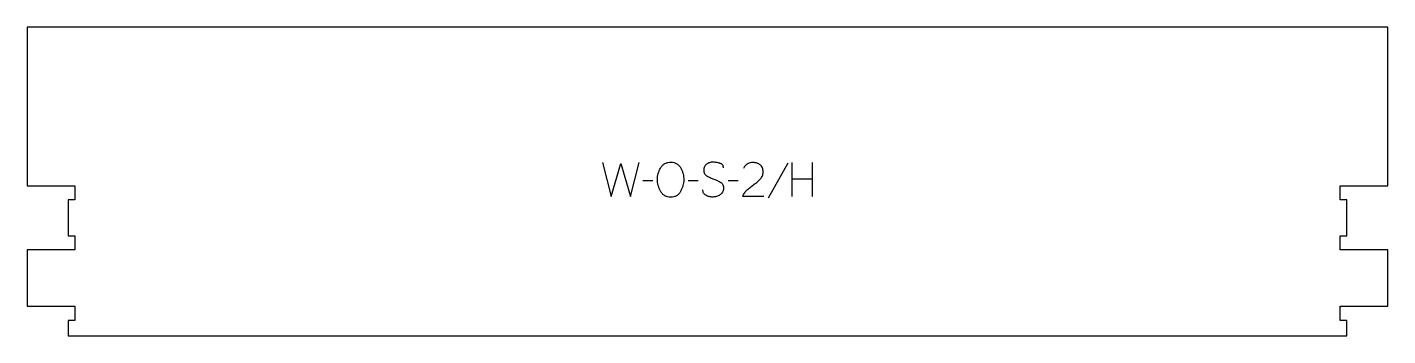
# Model space of a CAD drawing. Extents: x 0 to 1200, y 0 to 271.
import ezdxf

# ---------------------------------------------------------------- set-up
doc = ezdxf.new("R2010")
doc.units = 0
doc.layers.add('1_ANYTOOL_1MMDEEP_LABELS_S', color=2, linetype='CONTINUOUS')
doc.layers.add('4_ANYTOOL_CUTTHROUGH_OUTSI', color=5, linetype='CONTINUOUS')

msp = doc.modelspace()

# ---------------------------------------------------------------- linework, layer by layer
at = {"layer": '1_ANYTOOL_1MMDEEP_LABELS_S'}
for p, q in [((670.485714, 151.940538), (653.3, 121.16911)), ((673.957143, 152.411967), (673.957143, 122.411967)), ((692.257143, 122.411967), (692.257143, 152.411967)), ((551.6, 136.297681), (542.814286, 136.211967)), ((591.628571, 136.297681), (582.842857, 136.211967)), ((626.685714, 136.297681), (617.9, 136.211967)), ((692.257143, 137.711967), (673.957143, 137.711967))]:
    msp.add_line(p, q, dxfattribs=at)
msp.add_lwpolyline([(507.242857, 152.411967), (514.957143, 122.411967), (523.4, 151.511967), (531.885714, 122.411967), (539.385714, 152.411967)], dxfattribs=at)
msp.add_lwpolyline([(567.671429, 152.754824, -0.064784), (570.345384, 152.406903, -0.088904), (572.771429, 151.276253, -0.05419), (574.693993, 149.584123, -0.051179), (576.221429, 147.526253, -0.041653), (577.403628, 145.09748, -0.036749), (578.192857, 142.511967, -0.024892), (578.650636, 139.892704, -0.030823), (578.814286, 137.240538, -0.034269), (578.637766, 134.668042, -0.031918), (578.123214, 132.140538, -0.031725), (577.235027, 129.531142, -0.026303), (576.05, 127.040538, -0.058719), (574.526219, 124.878791, -0.077745), (572.4875, 123.215538, -0.077243), (570.000512, 122.236701, -0.055252), (567.328571, 121.940538, -0.054051), (564.574646, 122.239117, -0.077615), (562.008929, 123.236967, -0.078558), (559.933855, 124.92404, -0.060481), (558.392857, 127.126253, -0.02629), (557.206197, 129.665472, -0.031299), (556.319643, 132.322681, -0.031469), (555.804604, 134.909497, -0.033416), (555.628571, 137.540538, -0.032847), (555.807249, 140.257487, -0.035049), (556.351786, 142.924467, -0.03503), (557.267759, 145.501506, -0.032231), (558.521429, 147.933396, -0.062518), (560.143317, 150.00049, -0.074052), (562.255357, 151.549467, -0.072322), (564.88221, 152.480358, -0.049083)], format="xyb", close=True, dxfattribs=at)
for points in [[(613.871429, 147.826253, 0.071867), (613.678315, 149.162859, 0.100684), (613.051786, 150.34411, 0.047558), (612.577232, 150.82056, 0.038563), (612.027232, 151.209288, 0.037928), (611.330044, 151.556757, 0.026634), (610.592857, 151.811967, 0.028461), (607.569524, 152.49795, 0.041577), (604.485714, 152.754824, 0.036938), (602.983354, 152.643684, 0.041531), (601.517857, 152.299467, 0.041583), (600.14048, 151.722259, 0.038125), (598.871429, 150.933396, 0.057611), (597.801276, 149.941491, 0.065808), (597.007143, 148.720896, 0.06469), (596.529647, 147.261341, 0.046778), (596.385714, 145.726253, 0.052235), (596.54807, 144.17641, 0.075448), (597.092857, 142.726253, 0.076671), (598.008949, 141.5532, 0.061023), (599.214286, 140.66911, 0.021951), (602.24314, 139.141764, 0.018213), (605.385714, 137.861967, -0.02405), (608.487199, 136.556505, -0.02981), (611.428571, 134.926253, -0.068439), (612.569873, 133.960322, -0.079282), (613.378571, 132.708396, -0.076308), (613.803571, 131.129714, -0.047772), (613.828571, 129.483396, -0.046243), (613.535337, 127.802436, -0.06359), (612.885714, 126.23161, -0.064671), (611.91289, 124.947421, -0.057073), (610.657143, 123.933396, -0.067522), (607.688834, 122.570485, -0.070793), (604.464286, 122.06911, -0.064027), (601.325271, 122.431625, -0.070447), (598.4, 123.611967, -0.054374), (597.241583, 124.4616, -0.074742), (596.342857, 125.572681, -0.075199), (595.81985, 126.87906, -0.057737), (595.657143, 128.283396)], [(649.271429, 122.454824), (630.971429, 122.497681, -0.034491), (631.634207, 124.245013, -0.037732), (632.541071, 125.878038, -0.037744), (633.680366, 127.352675, -0.03482), (635.021429, 128.647681, -0.00859), (637.980653, 131.046264, -0.008791), (641.021429, 133.340538, 0.020588), (643.840717, 135.573981, 0.025206), (646.442857, 138.054824, 0.046908), (647.463452, 139.356066, 0.051091), (648.210714, 140.829824, 0.050722), (648.659447, 142.477999, 0.041139), (648.8, 144.183396, 0.039396), (648.657355, 145.990981, 0.058519), (648.167857, 147.729824, 0.060358), (647.377299, 149.13694, 0.061397), (646.271429, 150.311967, 0.048006), (644.915471, 151.233927, 0.045901), (643.410714, 151.886967, 0.045216), (641.670653, 152.289527, 0.034258), (639.885714, 152.411967, 0.055622), (637.251144, 152.11798, 0.079896), (634.807143, 151.136967, 0.080617), (632.837755, 149.471267, 0.060287), (631.4, 147.311967)]]:
    msp.add_lwpolyline(points, format="xyb", dxfattribs=at)
at = {"layer": '4_ANYTOOL_CUTTHROUGH_OUTSI'}
msp.add_lwpolyline([(1199.5, 26), (1199.5, 75.5), (1157.75, 75.5, -0.414214), (1157.5, 75.75), (1157.5, 87.75, -0.414214), (1157.75, 88), (1163.5, 88), (1163.5, 119.499667), (1157.75, 119.499667, -0.414214), (1157.5, 119.749667), (1157.5, 131.749667, -0.414214), (1157.75, 131.999667), (1199.499762, 131.999617), (1199.499993, 271.499983), (0.000007, 271.499983), (0.000238, 131.999617), (41.75, 131.999667, -0.414214), (42, 131.749667), (42, 119.749667, -0.414214), (41.75, 119.499667), (36, 119.499667), (36, 88), (41.75, 88, -0.414214), (42, 87.75), (42, 75.75, -0.414214), (41.75, 75.5), (0, 75.5), (0, 26), (41.75, 26, -0.414214), (42, 25.75), (42, 13.75, -0.414214), (41.75, 13.5), (36, 13.5), (36, 0), (1163.5, 0), (1163.5, 13.5), (1157.75, 13.5, -0.414214), (1157.5, 13.75), (1157.5, 25.75, -0.414214), (1157.75, 26)], format="xyb", close=True, dxfattribs=at)

doc.saveas('drawing.dxf')
